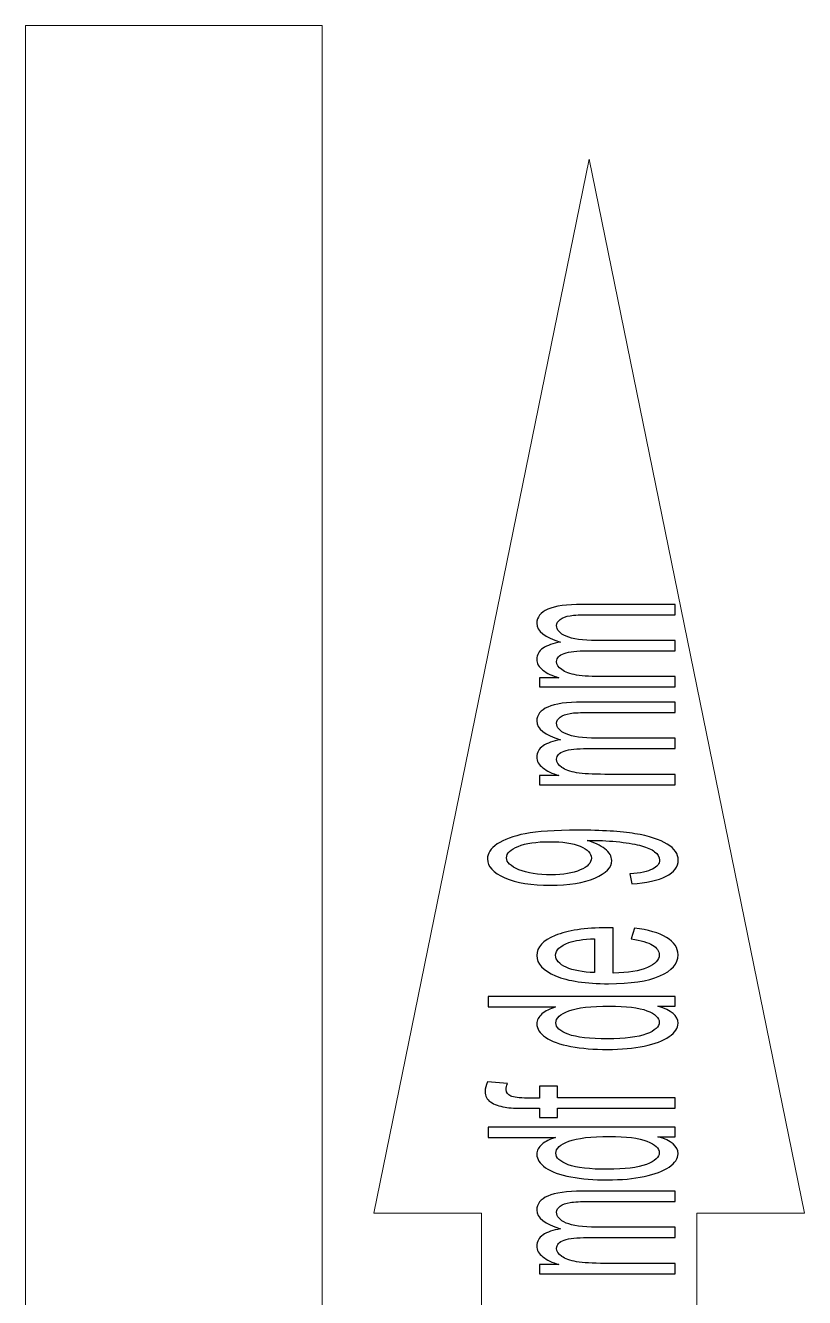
# Model space of a CAD drawing. Header units: millimetres. Extents: x -2444 to 3336, y -980 to 1690.
# Drawn here: x 1719.5 to 1850.8, y 275.7 to 489.9 of the extents above; entities that cross this region are included whole.
import ezdxf

# ---------------------------------------------------------------- set-up
doc = ezdxf.new("R2010")
doc.units = ezdxf.units.MM
doc.header["$MEASUREMENT"] = 0
doc.layers.add('Camada 1', color=7, linetype='Continuous')

msp = doc.modelspace()

# ---------------------------------------------------------------- linework, layer by layer
at = {"layer": 'Camada 1', "color": 250, "lineweight": 9}
msp.add_open_spline([(1719.5454, 69.8885), (1719.5454, 69.8885), (1719.5454, 489.8885), (1719.5454, 489.8885), (1719.5454, 489.8885), (1719.5454, 489.8885), (1769.5454, 489.8885), (1769.5454, 489.8885), (1769.5454, 489.8885), (1769.5454, 489.8885), (1769.5454, 69.8885), (1769.5454, 69.8885), (1769.5454, 69.8885), (1769.5454, 69.8885), (1719.5454, 69.8885), (1719.5454, 69.8885)], degree=3, knots=[0, 0, 0, 0, 0.2, 0.2, 0.2, 0.2, 0.4, 0.4, 0.4, 0.4, 0.6, 0.6, 0.6, 0.6, 1, 1, 1, 1], dxfattribs=at)
at = {"layer": 'Camada 1', "color": 250, "lineweight": 20}
msp.add_open_spline([(1832.6832, 112.3885), (1832.6832, 112.3885), (1832.6832, 289.8885), (1832.6832, 289.8885), (1832.6832, 289.8885), (1832.6832, 289.8885), (1850.8211, 289.8885), (1850.8211, 289.8885), (1850.8211, 289.8885), (1850.8211, 289.8885), (1814.5454, 467.3885), (1814.5454, 467.3885), (1814.5454, 467.3885), (1814.5454, 467.3885), (1778.2697, 289.8885), (1778.2697, 289.8885), (1778.2697, 289.8885), (1778.2697, 289.8885), (1796.4075, 289.8885), (1796.4075, 289.8885), (1796.4075, 289.8885), (1796.4075, 289.8885), (1796.4075, 112.3885), (1796.4075, 112.3885), (1796.4075, 112.3885), (1796.4075, 112.3885), (1832.6832, 112.3885), (1832.6832, 112.3885)], degree=3, knots=[0, 0, 0, 0, 0.125, 0.125, 0.125, 0.125, 0.25, 0.25, 0.25, 0.25, 0.375, 0.375, 0.375, 0.375, 0.5, 0.5, 0.5, 0.5, 0.625, 0.625, 0.625, 0.625, 0.75, 0.75, 0.75, 0.75, 1, 1, 1, 1], dxfattribs=at)
at = {"layer": 'Camada 1', "color": 250}
for points, knots in [([(1829.0174, 378.4949), (1829.0174, 378.4949), (1806.1875, 378.4949), (1806.1875, 378.4949), (1806.1875, 378.4949), (1806.1875, 378.4949), (1806.1875, 380.0553), (1806.1875, 380.0553), (1806.1875, 380.0553), (1806.1875, 380.0553), (1809.4133, 380.0553), (1809.4133, 380.0553), (1809.4133, 380.0553), (1808.299, 380.3746), (1807.3972, 380.8026), (1806.7227, 381.3359), (1806.7227, 381.3359), (1806.0409, 381.8692), (1805.7037, 382.4749), (1805.7037, 383.1564), (1805.7037, 383.1564), (1805.7037, 383.9136), (1806.0556, 384.5358), (1806.752, 385.0197), (1806.752, 385.0197), (1807.4559, 385.5036), (1808.4309, 385.846), (1809.6919, 386.0435), (1809.6919, 386.0435), (1807.0306, 386.8599), (1805.7037, 387.9166), (1805.7037, 389.2203), (1805.7037, 389.2203), (1805.7037, 390.2408), (1806.3268, 391.0276), (1807.5805, 391.574), (1807.5805, 391.574), (1808.8341, 392.1238), (1810.7623, 392.4003), (1813.3649, 392.4003), (1813.3649, 392.4003), (1813.3649, 392.4003), (1829.0174, 392.4003), (1829.0174, 392.4003), (1829.0174, 392.4003), (1829.0174, 392.4003), (1829.0174, 390.6622), (1829.0174, 390.6622), (1829.0174, 390.6622), (1829.0174, 390.6622), (1814.6479, 390.6622), (1814.6479, 390.6622), (1814.6479, 390.6622), (1813.1083, 390.6622), (1811.994, 390.6029), (1811.3121, 390.491), (1811.3121, 390.491), (1810.6303, 390.3791), (1810.0878, 390.1749), (1809.6699, 389.8754), (1809.6699, 389.8754), (1809.252, 389.5791), (1809.0468, 389.2301), (1809.0468, 388.8318), (1809.0468, 388.8318), (1809.0468, 388.1076), (1809.5819, 387.5084), (1810.645, 387.0311), (1810.645, 387.0311), (1811.7154, 386.5537), (1813.4236, 386.3167), (1815.7696, 386.3167), (1815.7696, 386.3167), (1815.7696, 386.3167), (1829.0174, 386.3167), (1829.0174, 386.3167), (1829.0174, 386.3167), (1829.0174, 386.3167), (1829.0174, 384.5785), (1829.0174, 384.5785), (1829.0174, 384.5785), (1829.0174, 384.5785), (1814.2007, 384.5785), (1814.2007, 384.5785), (1814.2007, 384.5785), (1812.4852, 384.5785), (1811.1948, 384.437), (1810.3371, 384.1539), (1810.3371, 384.1539), (1809.4793, 383.8707), (1809.0468, 383.4066), (1809.0468, 382.7646), (1809.0468, 382.7646), (1809.0468, 382.2774), (1809.3327, 381.8264), (1809.9045, 381.4116), (1809.9045, 381.4116), (1810.4764, 380.9969), (1811.3121, 380.6973), (1812.4192, 380.5096), (1812.4192, 380.5096), (1813.5189, 380.3253), (1815.1098, 380.2331), (1817.1846, 380.2331), (1817.1846, 380.2331), (1817.1846, 380.2331), (1829.0174, 380.2331), (1829.0174, 380.2331), (1829.0174, 380.2331), (1829.0174, 380.2331), (1829.0174, 378.4949), (1829.0174, 378.4949)], [0, 0, 0, 0, 0.03448276, 0.03448276, 0.03448276, 0.03448276, 0.06896552, 0.06896552, 0.06896552, 0.06896552, 0.10344828, 0.10344828, 0.10344828, 0.10344828, 0.13793103, 0.13793103, 0.13793103, 0.13793103, 0.17241379, 0.17241379, 0.17241379, 0.17241379, 0.20689655, 0.20689655, 0.20689655, 0.20689655, 0.24137931, 0.24137931, 0.24137931, 0.24137931, 0.27586207, 0.27586207, 0.27586207, 0.27586207, 0.31034483, 0.31034483, 0.31034483, 0.31034483, 0.34482759, 0.34482759, 0.34482759, 0.34482759, 0.37931034, 0.37931034, 0.37931034, 0.37931034, 0.4137931, 0.4137931, 0.4137931, 0.4137931, 0.44827586, 0.44827586, 0.44827586, 0.44827586, 0.48275862, 0.48275862, 0.48275862, 0.48275862, 0.51724138, 0.51724138, 0.51724138, 0.51724138, 0.55172414, 0.55172414, 0.55172414, 0.55172414, 0.5862069, 0.5862069, 0.5862069, 0.5862069, 0.62068966, 0.62068966, 0.62068966, 0.62068966, 0.65517241, 0.65517241, 0.65517241, 0.65517241, 0.68965517, 0.68965517, 0.68965517, 0.68965517, 0.72413793, 0.72413793, 0.72413793, 0.72413793, 0.75862069, 0.75862069, 0.75862069, 0.75862069, 0.79310345, 0.79310345, 0.79310345, 0.79310345, 0.82758621, 0.82758621, 0.82758621, 0.82758621, 0.86206897, 0.86206897, 0.86206897, 0.86206897, 0.89655172, 0.89655172, 0.89655172, 0.89655172, 0.93103448, 0.93103448, 0.93103448, 0.93103448, 1, 1, 1, 1]), ([(1829.0174, 362.0415), (1829.0174, 362.0415), (1806.1875, 362.0415), (1806.1875, 362.0415), (1806.1875, 362.0415), (1806.1875, 362.0415), (1806.1875, 363.6019), (1806.1875, 363.6019), (1806.1875, 363.6019), (1806.1875, 363.6019), (1809.4133, 363.6019), (1809.4133, 363.6019), (1809.4133, 363.6019), (1808.299, 363.9212), (1807.3972, 364.3492), (1806.7227, 364.8825), (1806.7227, 364.8825), (1806.0409, 365.4158), (1805.7037, 366.0215), (1805.7037, 366.7029), (1805.7037, 366.7029), (1805.7037, 367.4601), (1806.0556, 368.0823), (1806.752, 368.5662), (1806.752, 368.5662), (1807.4559, 369.0501), (1808.4309, 369.3925), (1809.6919, 369.59), (1809.6919, 369.59), (1807.0306, 370.4064), (1805.7037, 371.4632), (1805.7037, 372.7668), (1805.7037, 372.7668), (1805.7037, 373.7873), (1806.3268, 374.5741), (1807.5805, 375.1206), (1807.5805, 375.1206), (1808.8341, 375.6704), (1810.7623, 375.9469), (1813.3649, 375.9469), (1813.3649, 375.9469), (1813.3649, 375.9469), (1829.0174, 375.9469), (1829.0174, 375.9469), (1829.0174, 375.9469), (1829.0174, 375.9469), (1829.0174, 374.2087), (1829.0174, 374.2087), (1829.0174, 374.2087), (1829.0174, 374.2087), (1814.6479, 374.2087), (1814.6479, 374.2087), (1814.6479, 374.2087), (1813.1083, 374.2087), (1811.994, 374.1495), (1811.3121, 374.0375), (1811.3121, 374.0375), (1810.6303, 373.9256), (1810.0878, 373.7215), (1809.6699, 373.4219), (1809.6699, 373.4219), (1809.252, 373.1256), (1809.0468, 372.7767), (1809.0468, 372.3784), (1809.0468, 372.3784), (1809.0468, 371.6541), (1809.5819, 371.055), (1810.645, 370.5777), (1810.645, 370.5777), (1811.7154, 370.1003), (1813.4236, 369.8633), (1815.7696, 369.8633), (1815.7696, 369.8633), (1815.7696, 369.8633), (1829.0174, 369.8633), (1829.0174, 369.8633), (1829.0174, 369.8633), (1829.0174, 369.8633), (1829.0174, 368.1251), (1829.0174, 368.1251), (1829.0174, 368.1251), (1829.0174, 368.1251), (1814.2007, 368.1251), (1814.2007, 368.1251), (1814.2007, 368.1251), (1812.4852, 368.1251), (1811.1948, 367.9835), (1810.3371, 367.7004), (1810.3371, 367.7004), (1809.4793, 367.4173), (1809.0468, 366.9531), (1809.0468, 366.3112), (1809.0468, 366.3112), (1809.0468, 365.824), (1809.3327, 365.373), (1809.9045, 364.9582), (1809.9045, 364.9582), (1810.4764, 364.5434), (1811.3121, 364.2438), (1812.4192, 364.0562), (1812.4192, 364.0562), (1813.5189, 363.8718), (1815.1098, 363.7797), (1817.1846, 363.7797), (1817.1846, 363.7797), (1817.1846, 363.7797), (1829.0174, 363.7797), (1829.0174, 363.7797), (1829.0174, 363.7797), (1829.0174, 363.7797), (1829.0174, 362.0415), (1829.0174, 362.0415)], [0, 0, 0, 0, 0.03448276, 0.03448276, 0.03448276, 0.03448276, 0.06896552, 0.06896552, 0.06896552, 0.06896552, 0.10344828, 0.10344828, 0.10344828, 0.10344828, 0.13793103, 0.13793103, 0.13793103, 0.13793103, 0.17241379, 0.17241379, 0.17241379, 0.17241379, 0.20689655, 0.20689655, 0.20689655, 0.20689655, 0.24137931, 0.24137931, 0.24137931, 0.24137931, 0.27586207, 0.27586207, 0.27586207, 0.27586207, 0.31034483, 0.31034483, 0.31034483, 0.31034483, 0.34482759, 0.34482759, 0.34482759, 0.34482759, 0.37931034, 0.37931034, 0.37931034, 0.37931034, 0.4137931, 0.4137931, 0.4137931, 0.4137931, 0.44827586, 0.44827586, 0.44827586, 0.44827586, 0.48275862, 0.48275862, 0.48275862, 0.48275862, 0.51724138, 0.51724138, 0.51724138, 0.51724138, 0.55172414, 0.55172414, 0.55172414, 0.55172414, 0.5862069, 0.5862069, 0.5862069, 0.5862069, 0.62068966, 0.62068966, 0.62068966, 0.62068966, 0.65517241, 0.65517241, 0.65517241, 0.65517241, 0.68965517, 0.68965517, 0.68965517, 0.68965517, 0.72413793, 0.72413793, 0.72413793, 0.72413793, 0.75862069, 0.75862069, 0.75862069, 0.75862069, 0.79310345, 0.79310345, 0.79310345, 0.79310345, 0.82758621, 0.82758621, 0.82758621, 0.82758621, 0.86206897, 0.86206897, 0.86206897, 0.86206897, 0.89655172, 0.89655172, 0.89655172, 0.89655172, 0.93103448, 0.93103448, 0.93103448, 0.93103448, 1, 1, 1, 1]), ([(1821.7154, 345.351), (1821.7154, 345.351), (1821.4074, 347.0102), (1821.4074, 347.0102), (1821.4074, 347.0102), (1823.1523, 347.1517), (1824.4133, 347.4217), (1825.1978, 347.82), (1825.1978, 347.82), (1825.9822, 348.2184), (1826.3781, 348.7286), (1826.3781, 349.3541), (1826.3781, 349.3541), (1826.3781, 349.8874), (1826.1068, 350.3548), (1825.557, 350.7598), (1825.557, 350.7598), (1825.0145, 351.1647), (1824.2887, 351.4939), (1823.3722, 351.7474), (1823.3722, 351.7474), (1822.4632, 352.0008), (1821.2315, 352.2149), (1819.6846, 352.3893), (1819.6846, 352.3893), (1818.1377, 352.5638), (1816.5614, 352.6494), (1814.9558, 352.6494), (1814.9558, 352.6494), (1814.7872, 352.6494), (1814.5233, 352.6461), (1814.1787, 352.6395), (1814.1787, 352.6395), (1815.4104, 352.2938), (1816.4148, 351.8198), (1817.1772, 351.2207), (1817.1772, 351.2207), (1817.947, 350.6215), (1818.3283, 349.9697), (1818.3283, 349.2718), (1818.3283, 349.2718), (1818.3283, 348.1031), (1817.3825, 347.1155), (1815.491, 346.3057), (1815.491, 346.3057), (1813.6069, 345.4992), (1811.1142, 345.0942), (1808.0204, 345.0942), (1808.0204, 345.0942), (1804.8239, 345.0942), (1802.2579, 345.5156), (1800.3078, 346.3617), (1800.3078, 346.3617), (1798.365, 347.2044), (1797.3899, 348.2611), (1797.3899, 349.5351), (1797.3899, 349.5351), (1797.3899, 350.4503), (1797.9397, 351.2898), (1799.0468, 352.0535), (1799.0468, 352.0535), (1800.1465, 352.814), (1801.7154, 353.3901), (1803.7608, 353.7851), (1803.7608, 353.7851), (1805.799, 354.1802), (1808.7535, 354.3777), (1812.6171, 354.3777), (1812.6171, 354.3777), (1816.6421, 354.3777), (1819.8459, 354.1834), (1822.2286, 353.7917), (1822.2286, 353.7917), (1824.6186, 353.3999), (1826.4294, 352.814), (1827.6758, 352.0404), (1827.6758, 352.0404), (1828.9221, 351.2667), (1829.5453, 350.3614), (1829.5453, 349.3212), (1829.5453, 349.3212), (1829.5453, 348.215), (1828.8634, 347.313), (1827.4925, 346.6119), (1827.4925, 346.6119), (1826.1215, 345.9139), (1824.1934, 345.4926), (1821.7154, 345.351)], [0, 0, 0, 0, 0.04347826, 0.04347826, 0.04347826, 0.04347826, 0.08695652, 0.08695652, 0.08695652, 0.08695652, 0.13043478, 0.13043478, 0.13043478, 0.13043478, 0.17391304, 0.17391304, 0.17391304, 0.17391304, 0.2173913, 0.2173913, 0.2173913, 0.2173913, 0.26086957, 0.26086957, 0.26086957, 0.26086957, 0.30434783, 0.30434783, 0.30434783, 0.30434783, 0.34782609, 0.34782609, 0.34782609, 0.34782609, 0.39130435, 0.39130435, 0.39130435, 0.39130435, 0.43478261, 0.43478261, 0.43478261, 0.43478261, 0.47826087, 0.47826087, 0.47826087, 0.47826087, 0.52173913, 0.52173913, 0.52173913, 0.52173913, 0.56521739, 0.56521739, 0.56521739, 0.56521739, 0.60869565, 0.60869565, 0.60869565, 0.60869565, 0.65217391, 0.65217391, 0.65217391, 0.65217391, 0.69565217, 0.69565217, 0.69565217, 0.69565217, 0.73913043, 0.73913043, 0.73913043, 0.73913043, 0.7826087, 0.7826087, 0.7826087, 0.7826087, 0.82608696, 0.82608696, 0.82608696, 0.82608696, 0.86956522, 0.86956522, 0.86956522, 0.86956522, 0.91304348, 0.91304348, 0.91304348, 0.91304348, 1, 1, 1, 1]), ([(1807.8224, 352.442), (1805.6083, 352.442), (1803.8488, 352.1786), (1802.5512, 351.6519), (1802.5512, 351.6519), (1801.2535, 351.1285), (1800.601, 350.4898), (1800.601, 349.7393), (1800.601, 349.7393), (1800.601, 348.9624), (1801.2975, 348.2908), (1802.6978, 347.7246), (1802.6978, 347.7246), (1804.0981, 347.155), (1805.9163, 346.8719), (1808.145, 346.8719), (1808.145, 346.8719), (1810.1465, 346.8719), (1811.774, 347.1418), (1813.0204, 347.6784), (1813.0204, 347.6784), (1814.274, 348.2184), (1814.8972, 348.8899), (1814.8972, 349.6899), (1814.8972, 349.6899), (1814.8972, 350.4931), (1814.274, 351.1515), (1813.0204, 351.6683), (1813.0204, 351.6683), (1811.774, 352.1852), (1810.0365, 352.442), (1807.8224, 352.442)], [0, 0, 0, 0, 0.11111111, 0.11111111, 0.11111111, 0.11111111, 0.22222222, 0.22222222, 0.22222222, 0.22222222, 0.33333333, 0.33333333, 0.33333333, 0.33333333, 0.44444444, 0.44444444, 0.44444444, 0.44444444, 0.55555556, 0.55555556, 0.55555556, 0.55555556, 0.66666667, 0.66666667, 0.66666667, 0.66666667, 0.77777778, 0.77777778, 0.77777778, 0.77777778, 1, 1, 1, 1]), ([(1821.6274, 336.0873), (1821.6274, 336.0873), (1822.1552, 337.8847), (1822.1552, 337.8847), (1822.1552, 337.8847), (1824.4793, 337.6049), (1826.2901, 337.0815), (1827.5731, 336.3177), (1827.5731, 336.3177), (1828.8561, 335.554), (1829.5013, 334.5796), (1829.5013, 333.3912), (1829.5013, 333.3912), (1829.5013, 331.8966), (1828.4749, 330.7114), (1826.4221, 329.8358), (1826.4221, 329.8358), (1824.3766, 328.9601), (1821.4954, 328.5223), (1817.7931, 328.5223), (1817.7931, 328.5223), (1813.9661, 328.5223), (1810.9896, 328.9634), (1808.8781, 329.8489), (1808.8781, 329.8489), (1806.7594, 330.7345), (1805.7037, 331.8834), (1805.7037, 333.2957), (1805.7037, 333.2957), (1805.7037, 334.6619), (1806.7374, 335.7778), (1808.8122, 336.6436), (1808.8122, 336.6436), (1810.8869, 337.5094), (1813.8048, 337.944), (1817.5658, 337.944), (1817.5658, 337.944), (1817.7931, 337.944), (1818.1377, 337.9407), (1818.5922, 337.9341), (1818.5922, 337.9341), (1818.5922, 337.9341), (1818.5922, 330.3), (1818.5922, 330.3), (1818.5922, 330.3), (1821.0922, 330.3658), (1823.013, 330.6818), (1824.34, 331.2546), (1824.34, 331.2546), (1825.667, 331.8241), (1826.3341, 332.5385), (1826.3341, 333.3912), (1826.3341, 333.3912), (1826.3341, 334.0265), (1825.9602, 334.5697), (1825.2124, 335.0174), (1825.2124, 335.0174), (1824.4646, 335.4684), (1823.2696, 335.8239), (1821.6274, 336.0873)], [0, 0, 0, 0, 0.0625, 0.0625, 0.0625, 0.0625, 0.125, 0.125, 0.125, 0.125, 0.1875, 0.1875, 0.1875, 0.1875, 0.25, 0.25, 0.25, 0.25, 0.3125, 0.3125, 0.3125, 0.3125, 0.375, 0.375, 0.375, 0.375, 0.4375, 0.4375, 0.4375, 0.4375, 0.5, 0.5, 0.5, 0.5, 0.5625, 0.5625, 0.5625, 0.5625, 0.625, 0.625, 0.625, 0.625, 0.6875, 0.6875, 0.6875, 0.6875, 0.75, 0.75, 0.75, 0.75, 0.8125, 0.8125, 0.8125, 0.8125, 0.875, 0.875, 0.875, 0.875, 1, 1, 1, 1]), ([(1815.425, 330.3987), (1815.425, 330.3987), (1815.425, 336.107), (1815.425, 336.107), (1815.425, 336.107), (1813.5042, 336.0313), (1812.0673, 335.8108), (1811.1069, 335.4519), (1811.1069, 335.4519), (1809.6186, 334.9022), (1808.8708, 334.1845), (1808.8708, 333.3055), (1808.8708, 333.3055), (1808.8708, 332.5089), (1809.4646, 331.8406), (1810.6523, 331.2974), (1810.6523, 331.2974), (1811.84, 330.7576), (1813.4309, 330.458), (1815.425, 330.3987)], [0, 0, 0, 0, 0.16666667, 0.16666667, 0.16666667, 0.16666667, 0.33333333, 0.33333333, 0.33333333, 0.33333333, 0.5, 0.5, 0.5, 0.5, 0.66666667, 0.66666667, 0.66666667, 0.66666667, 1, 1, 1, 1]), ([(1829.0174, 324.7266), (1829.0174, 324.7266), (1826.1215, 324.7266), (1826.1215, 324.7266), (1826.1215, 324.7266), (1828.3722, 324.0781), (1829.5013, 323.1234), (1829.5013, 321.8625), (1829.5013, 321.8625), (1829.5013, 321.0461), (1829.0027, 320.2955), (1827.9983, 319.6141), (1827.9983, 319.6141), (1827.0013, 318.9293), (1825.601, 318.3994), (1823.8121, 318.0208), (1823.8121, 318.0208), (1822.0159, 317.6455), (1819.9558, 317.4578), (1817.6245, 317.4578), (1817.6245, 317.4578), (1815.3517, 317.4578), (1813.2916, 317.629), (1811.4368, 317.9681), (1811.4368, 317.9681), (1809.5893, 318.3105), (1808.167, 318.8207), (1807.1846, 319.5022), (1807.1846, 319.5022), (1806.1949, 320.1803), (1805.7037, 320.9441), (1805.7037, 321.7835), (1805.7037, 321.7835), (1805.7037, 322.4024), (1805.9969, 322.9522), (1806.5761, 323.4328), (1806.5761, 323.4328), (1807.1553, 323.9134), (1807.9177, 324.3052), (1808.8488, 324.6081), (1808.8488, 324.6081), (1808.8488, 324.6081), (1797.5218, 324.6081), (1797.5218, 324.6081), (1797.5218, 324.6081), (1797.5218, 324.6081), (1797.5218, 326.3462), (1797.5218, 326.3462), (1797.5218, 326.3462), (1797.5218, 326.3462), (1829.0174, 326.3462), (1829.0174, 326.3462), (1829.0174, 326.3462), (1829.0174, 326.3462), (1829.0174, 324.7266), (1829.0174, 324.7266)], [0, 0, 0, 0, 0.06666667, 0.06666667, 0.06666667, 0.06666667, 0.13333333, 0.13333333, 0.13333333, 0.13333333, 0.2, 0.2, 0.2, 0.2, 0.26666667, 0.26666667, 0.26666667, 0.26666667, 0.33333333, 0.33333333, 0.33333333, 0.33333333, 0.4, 0.4, 0.4, 0.4, 0.46666667, 0.46666667, 0.46666667, 0.46666667, 0.53333333, 0.53333333, 0.53333333, 0.53333333, 0.6, 0.6, 0.6, 0.6, 0.66666667, 0.66666667, 0.66666667, 0.66666667, 0.73333333, 0.73333333, 0.73333333, 0.73333333, 0.8, 0.8, 0.8, 0.8, 0.86666667, 0.86666667, 0.86666667, 0.86666667, 1, 1, 1, 1]), ([(1817.6318, 319.2355), (1820.5497, 319.2355), (1822.7271, 319.5121), (1824.1714, 320.0684), (1824.1714, 320.0684), (1825.6156, 320.6215), (1826.3341, 321.2766), (1826.3341, 322.0304), (1826.3341, 322.0304), (1826.3341, 322.7909), (1825.645, 323.4361), (1824.2667, 323.9694), (1824.2667, 323.9694), (1822.8884, 324.4994), (1820.7843, 324.7661), (1817.9544, 324.7661), (1817.9544, 324.7661), (1814.8459, 324.7661), (1812.5585, 324.4962), (1811.0995, 323.953), (1811.0995, 323.953), (1809.6406, 323.4131), (1808.9148, 322.7448), (1808.9148, 321.9514), (1808.9148, 321.9514), (1808.9148, 321.1778), (1809.6113, 320.5326), (1811.0116, 320.0125), (1811.0116, 320.0125), (1812.4119, 319.4956), (1814.6186, 319.2355), (1817.6318, 319.2355)], [0, 0, 0, 0, 0.11111111, 0.11111111, 0.11111111, 0.11111111, 0.22222222, 0.22222222, 0.22222222, 0.22222222, 0.33333333, 0.33333333, 0.33333333, 0.33333333, 0.44444444, 0.44444444, 0.44444444, 0.44444444, 0.55555556, 0.55555556, 0.55555556, 0.55555556, 0.66666667, 0.66666667, 0.66666667, 0.66666667, 0.77777778, 0.77777778, 0.77777778, 0.77777778, 1, 1, 1, 1]), ([(1829.0174, 307.5489), (1829.0174, 307.5489), (1809.1787, 307.5489), (1809.1787, 307.5489), (1809.1787, 307.5489), (1809.1787, 307.5489), (1809.1787, 306.0082), (1809.1787, 306.0082), (1809.1787, 306.0082), (1809.1787, 306.0082), (1806.1875, 306.0082), (1806.1875, 306.0082), (1806.1875, 306.0082), (1806.1875, 306.0082), (1806.1875, 307.5489), (1806.1875, 307.5489), (1806.1875, 307.5489), (1806.1875, 307.5489), (1803.7682, 307.5489), (1803.7682, 307.5489), (1803.7682, 307.5489), (1802.2359, 307.5489), (1801.0996, 307.6081), (1800.3591, 307.73), (1800.3591, 307.73), (1799.362, 307.8979), (1798.5482, 308.1876), (1797.9251, 308.6089), (1797.9251, 308.6089), (1797.3019, 309.027), (1796.994, 309.6163), (1796.994, 310.3734), (1796.994, 310.3734), (1796.994, 310.864), (1797.126, 311.4038), (1797.3826, 311.9964), (1797.3826, 311.9964), (1797.3826, 311.9964), (1800.7696, 311.7363), (1800.7696, 311.7363), (1800.7696, 311.7363), (1800.6303, 311.3742), (1800.557, 311.0351), (1800.557, 310.7125), (1800.557, 310.7125), (1800.557, 310.1858), (1800.8063, 309.8138), (1801.3048, 309.5933), (1801.3048, 309.5933), (1801.8034, 309.376), (1802.7345, 309.2673), (1804.0981, 309.2673), (1804.0981, 309.2673), (1804.0981, 309.2673), (1806.1875, 309.2673), (1806.1875, 309.2673), (1806.1875, 309.2673), (1806.1875, 309.2673), (1806.1875, 311.2623), (1806.1875, 311.2623), (1806.1875, 311.2623), (1806.1875, 311.2623), (1809.1787, 311.2623), (1809.1787, 311.2623), (1809.1787, 311.2623), (1809.1787, 311.2623), (1809.1787, 309.2871), (1809.1787, 309.2871), (1809.1787, 309.2871), (1809.1787, 309.2871), (1829.0174, 309.2871), (1829.0174, 309.2871), (1829.0174, 309.2871), (1829.0174, 309.2871), (1829.0174, 307.5489), (1829.0174, 307.5489)], [0, 0, 0, 0, 0.05, 0.05, 0.05, 0.05, 0.1, 0.1, 0.1, 0.1, 0.15, 0.15, 0.15, 0.15, 0.2, 0.2, 0.2, 0.2, 0.25, 0.25, 0.25, 0.25, 0.3, 0.3, 0.3, 0.3, 0.35, 0.35, 0.35, 0.35, 0.4, 0.4, 0.4, 0.4, 0.45, 0.45, 0.45, 0.45, 0.5, 0.5, 0.5, 0.5, 0.55, 0.55, 0.55, 0.55, 0.6, 0.6, 0.6, 0.6, 0.65, 0.65, 0.65, 0.65, 0.7, 0.7, 0.7, 0.7, 0.75, 0.75, 0.75, 0.75, 0.8, 0.8, 0.8, 0.8, 0.85, 0.85, 0.85, 0.85, 0.9, 0.9, 0.9, 0.9, 1, 1, 1, 1]), ([(1829.0174, 302.7656), (1829.0174, 302.7656), (1826.1215, 302.7656), (1826.1215, 302.7656), (1826.1215, 302.7656), (1828.3722, 302.1171), (1829.5013, 301.1624), (1829.5013, 299.9016), (1829.5013, 299.9016), (1829.5013, 299.0851), (1829.0027, 298.3346), (1827.9983, 297.6531), (1827.9983, 297.6531), (1827.0013, 296.9684), (1825.601, 296.4384), (1823.8121, 296.0598), (1823.8121, 296.0598), (1822.0159, 295.6845), (1819.9558, 295.4969), (1817.6245, 295.4969), (1817.6245, 295.4969), (1815.3517, 295.4969), (1813.2916, 295.668), (1811.4368, 296.0071), (1811.4368, 296.0071), (1809.5893, 296.3495), (1808.167, 296.8598), (1807.1846, 297.5412), (1807.1846, 297.5412), (1806.1949, 298.2194), (1805.7037, 298.9831), (1805.7037, 299.8225), (1805.7037, 299.8225), (1805.7037, 300.4414), (1805.9969, 300.9912), (1806.5761, 301.4718), (1806.5761, 301.4718), (1807.1553, 301.9525), (1807.9177, 302.3443), (1808.8488, 302.6471), (1808.8488, 302.6471), (1808.8488, 302.6471), (1797.5218, 302.6471), (1797.5218, 302.6471), (1797.5218, 302.6471), (1797.5218, 302.6471), (1797.5218, 304.3853), (1797.5218, 304.3853), (1797.5218, 304.3853), (1797.5218, 304.3853), (1829.0174, 304.3853), (1829.0174, 304.3853), (1829.0174, 304.3853), (1829.0174, 304.3853), (1829.0174, 302.7656), (1829.0174, 302.7656)], [0, 0, 0, 0, 0.06666667, 0.06666667, 0.06666667, 0.06666667, 0.13333333, 0.13333333, 0.13333333, 0.13333333, 0.2, 0.2, 0.2, 0.2, 0.26666667, 0.26666667, 0.26666667, 0.26666667, 0.33333333, 0.33333333, 0.33333333, 0.33333333, 0.4, 0.4, 0.4, 0.4, 0.46666667, 0.46666667, 0.46666667, 0.46666667, 0.53333333, 0.53333333, 0.53333333, 0.53333333, 0.6, 0.6, 0.6, 0.6, 0.66666667, 0.66666667, 0.66666667, 0.66666667, 0.73333333, 0.73333333, 0.73333333, 0.73333333, 0.8, 0.8, 0.8, 0.8, 0.86666667, 0.86666667, 0.86666667, 0.86666667, 1, 1, 1, 1]), ([(1817.6318, 297.2745), (1820.5497, 297.2745), (1822.7271, 297.5511), (1824.1714, 298.1074), (1824.1714, 298.1074), (1825.6156, 298.6605), (1826.3341, 299.3156), (1826.3341, 300.0695), (1826.3341, 300.0695), (1826.3341, 300.8299), (1825.645, 301.4752), (1824.2667, 302.0085), (1824.2667, 302.0085), (1822.8884, 302.5385), (1820.7843, 302.8051), (1817.9544, 302.8051), (1817.9544, 302.8051), (1814.8459, 302.8051), (1812.5585, 302.5352), (1811.0995, 301.992), (1811.0995, 301.992), (1809.6406, 301.4521), (1808.9148, 300.7838), (1808.9148, 299.9904), (1808.9148, 299.9904), (1808.9148, 299.2169), (1809.6113, 298.5716), (1811.0116, 298.0515), (1811.0116, 298.0515), (1812.4119, 297.5346), (1814.6186, 297.2745), (1817.6318, 297.2745)], [0, 0, 0, 0, 0.11111111, 0.11111111, 0.11111111, 0.11111111, 0.22222222, 0.22222222, 0.22222222, 0.22222222, 0.33333333, 0.33333333, 0.33333333, 0.33333333, 0.44444444, 0.44444444, 0.44444444, 0.44444444, 0.55555556, 0.55555556, 0.55555556, 0.55555556, 0.66666667, 0.66666667, 0.66666667, 0.66666667, 0.77777778, 0.77777778, 0.77777778, 0.77777778, 1, 1, 1, 1]), ([(1829.0174, 279.6952), (1829.0174, 279.6952), (1806.1875, 279.6952), (1806.1875, 279.6952), (1806.1875, 279.6952), (1806.1875, 279.6952), (1806.1875, 281.2557), (1806.1875, 281.2557), (1806.1875, 281.2557), (1806.1875, 281.2557), (1809.4133, 281.2557), (1809.4133, 281.2557), (1809.4133, 281.2557), (1808.299, 281.575), (1807.3972, 282.0029), (1806.7227, 282.5362), (1806.7227, 282.5362), (1806.0409, 283.0696), (1805.7037, 283.6753), (1805.7037, 284.3567), (1805.7037, 284.3567), (1805.7037, 285.1139), (1806.0556, 285.7361), (1806.752, 286.22), (1806.752, 286.22), (1807.4559, 286.7039), (1808.4309, 287.0463), (1809.6919, 287.2438), (1809.6919, 287.2438), (1807.0306, 288.0602), (1805.7037, 289.117), (1805.7037, 290.4206), (1805.7037, 290.4206), (1805.7037, 291.4411), (1806.3268, 292.2279), (1807.5805, 292.7743), (1807.5805, 292.7743), (1808.8341, 293.3241), (1810.7623, 293.6007), (1813.3649, 293.6007), (1813.3649, 293.6007), (1813.3649, 293.6007), (1829.0174, 293.6007), (1829.0174, 293.6007), (1829.0174, 293.6007), (1829.0174, 293.6007), (1829.0174, 291.8625), (1829.0174, 291.8625), (1829.0174, 291.8625), (1829.0174, 291.8625), (1814.6479, 291.8625), (1814.6479, 291.8625), (1814.6479, 291.8625), (1813.1083, 291.8625), (1811.994, 291.8032), (1811.3121, 291.6913), (1811.3121, 291.6913), (1810.6303, 291.5794), (1810.0878, 291.3753), (1809.6699, 291.0757), (1809.6699, 291.0757), (1809.252, 290.7794), (1809.0468, 290.4305), (1809.0468, 290.0321), (1809.0468, 290.0321), (1809.0468, 289.3079), (1809.5819, 288.7087), (1810.645, 288.2314), (1810.645, 288.2314), (1811.7154, 287.7541), (1813.4236, 287.517), (1815.7696, 287.517), (1815.7696, 287.517), (1815.7696, 287.517), (1829.0174, 287.517), (1829.0174, 287.517), (1829.0174, 287.517), (1829.0174, 287.517), (1829.0174, 285.7789), (1829.0174, 285.7789), (1829.0174, 285.7789), (1829.0174, 285.7789), (1814.2007, 285.7789), (1814.2007, 285.7789), (1814.2007, 285.7789), (1812.4852, 285.7789), (1811.1948, 285.6373), (1810.3371, 285.3542), (1810.3371, 285.3542), (1809.4793, 285.0711), (1809.0468, 284.6069), (1809.0468, 283.965), (1809.0468, 283.965), (1809.0468, 283.4778), (1809.3327, 283.0268), (1809.9045, 282.612), (1809.9045, 282.612), (1810.4764, 282.1972), (1811.3121, 281.8976), (1812.4192, 281.7099), (1812.4192, 281.7099), (1813.5189, 281.5256), (1815.1098, 281.4334), (1817.1846, 281.4334), (1817.1846, 281.4334), (1817.1846, 281.4334), (1829.0174, 281.4334), (1829.0174, 281.4334), (1829.0174, 281.4334), (1829.0174, 281.4334), (1829.0174, 279.6952), (1829.0174, 279.6952)], [0, 0, 0, 0, 0.03448276, 0.03448276, 0.03448276, 0.03448276, 0.06896552, 0.06896552, 0.06896552, 0.06896552, 0.10344828, 0.10344828, 0.10344828, 0.10344828, 0.13793103, 0.13793103, 0.13793103, 0.13793103, 0.17241379, 0.17241379, 0.17241379, 0.17241379, 0.20689655, 0.20689655, 0.20689655, 0.20689655, 0.24137931, 0.24137931, 0.24137931, 0.24137931, 0.27586207, 0.27586207, 0.27586207, 0.27586207, 0.31034483, 0.31034483, 0.31034483, 0.31034483, 0.34482759, 0.34482759, 0.34482759, 0.34482759, 0.37931034, 0.37931034, 0.37931034, 0.37931034, 0.4137931, 0.4137931, 0.4137931, 0.4137931, 0.44827586, 0.44827586, 0.44827586, 0.44827586, 0.48275862, 0.48275862, 0.48275862, 0.48275862, 0.51724138, 0.51724138, 0.51724138, 0.51724138, 0.55172414, 0.55172414, 0.55172414, 0.55172414, 0.5862069, 0.5862069, 0.5862069, 0.5862069, 0.62068966, 0.62068966, 0.62068966, 0.62068966, 0.65517241, 0.65517241, 0.65517241, 0.65517241, 0.68965517, 0.68965517, 0.68965517, 0.68965517, 0.72413793, 0.72413793, 0.72413793, 0.72413793, 0.75862069, 0.75862069, 0.75862069, 0.75862069, 0.79310345, 0.79310345, 0.79310345, 0.79310345, 0.82758621, 0.82758621, 0.82758621, 0.82758621, 0.86206897, 0.86206897, 0.86206897, 0.86206897, 0.89655172, 0.89655172, 0.89655172, 0.89655172, 0.93103448, 0.93103448, 0.93103448, 0.93103448, 1, 1, 1, 1])]:
    msp.add_open_spline(points, degree=3, knots=knots, dxfattribs=at)

doc.saveas('drawing.dxf')
